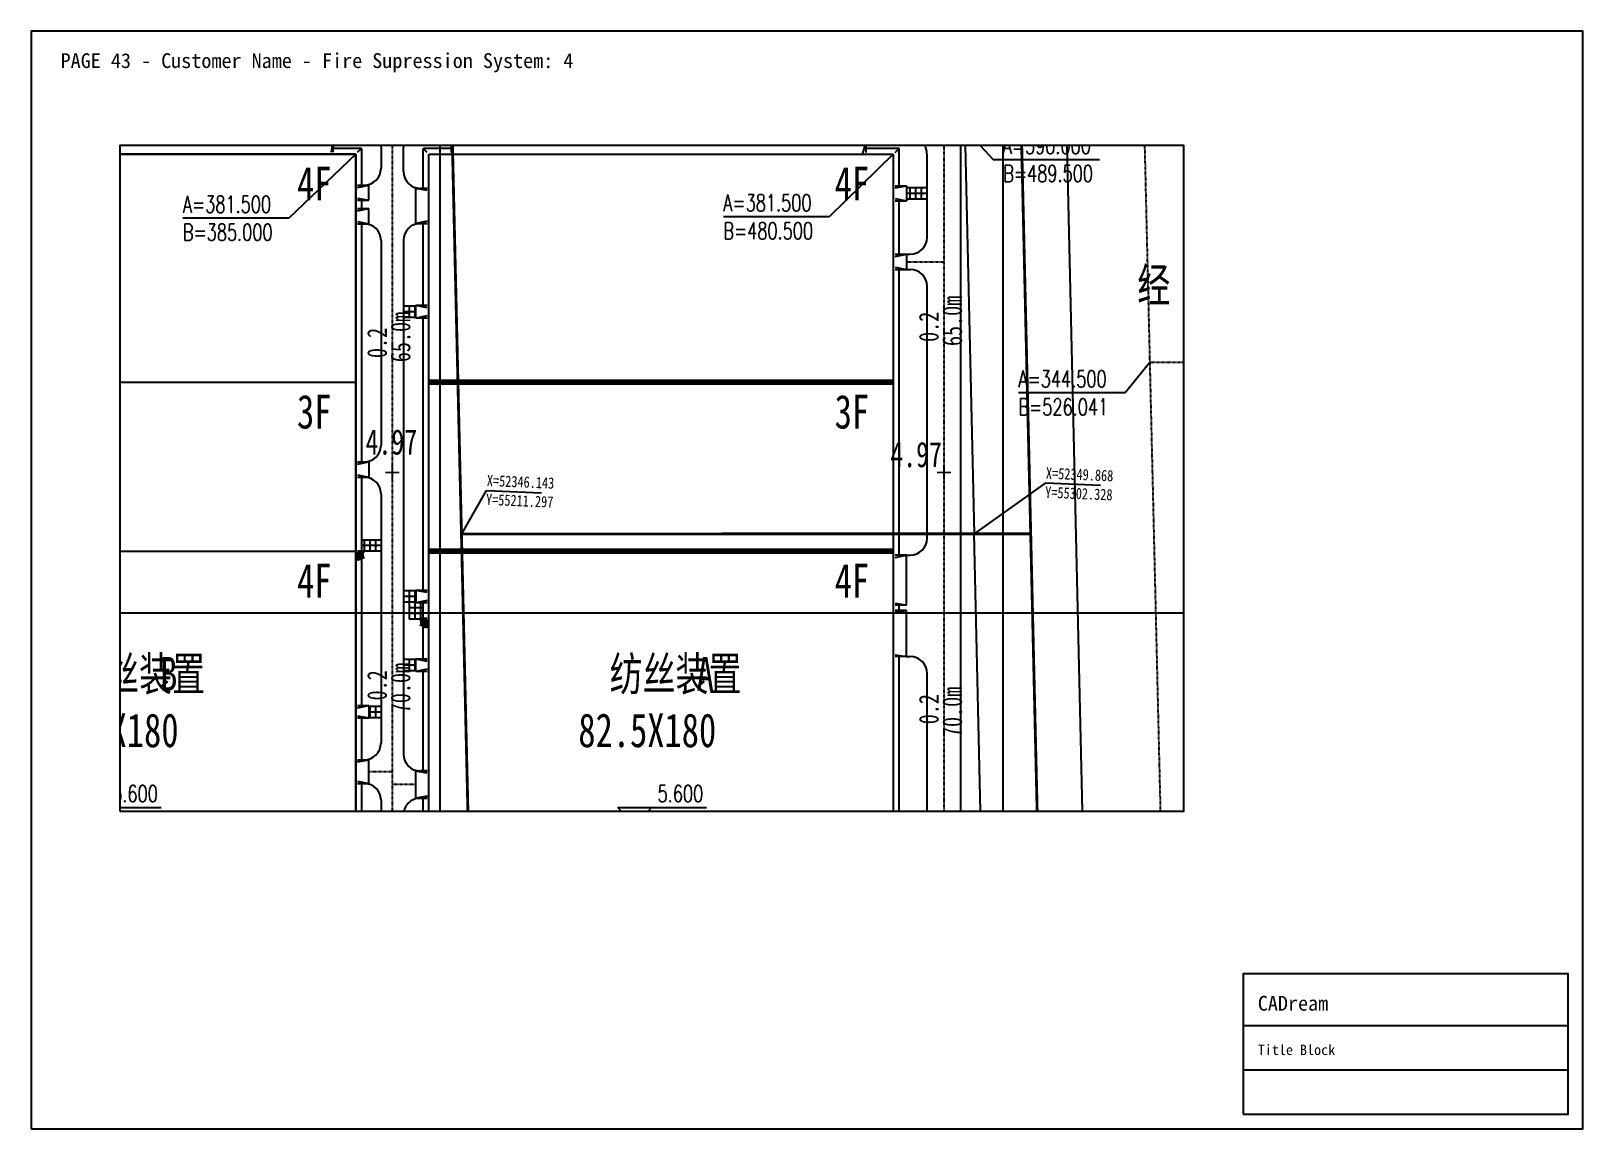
# Paper-space layout 'Layout1' of a CAD drawing. Header units: metres, sheet in millimetres. Extents: x 0 to 420, y 0 to 297.
# The model-space entities are those that its viewports show. They can reach past a viewport. Long polylines and large blocks are cut down to what shows.
import ezdxf

# ---------------------------------------------------------------- set-up
doc = ezdxf.new("R2010")
doc.units = ezdxf.units.M
for name, pattern in [('ACAD_ISO10W100', [18.7, 12, -3, 0.7, -3]), ('DASH', [0.35, 0.25, -0.1]), ('DOTE', [2.42, 2, -0.2, 0.02, -0.2])]:
    doc.linetypes.add(name, pattern=pattern)
for name, color, linetype in [('DIM_COOR', 3, 'CONTINUOUS'), ('DIM_ELEV', 3, 'CONTINUOUS'), ('DIM_SYMB', 3, 'CONTINUOUS'), ('DL', 7, 'CONTINUOUS'), ('DOTE', 1, 'DOTE'), ('PUB_TEXT', 7, 'CONTINUOUS'), ('road', 2, 'CONTINUOUS'), ('SHEET_BORDER', 8, 'Continuous'), ('SHEET_TEXT', 5, 'Continuous'), ('SHEET_TITLEBLOCK', 7, 'Continuous'), ('SHEET_VIEWPORT_FRAME', 6, 'Continuous'), ('方格网', 6, 'CONTINUOUS'), ('选址蓝线', 5, 'CONTINUOUS'), ('道路HK', 1, 'CONTINUOUS')]:
    doc.layers.add(name, color=color, linetype=linetype)
doc.styles.add('_TCH_DIM', font='SIMPLEX', dxfattribs={"bigfont": 'GBCBIG'})
doc.styles.add('HZ', font='txt', dxfattribs={"width": 0.75})

# ---------------------------------------------------------------- blocks, each defined once
blk = doc.blocks.new('CADREAM_TITLEBLOCK_V1')
at = {"layer": 'SHEET_TITLEBLOCK'}
for p, q in [((0, 24), (88, 24)), ((0, 12), (88, 12))]:
    blk.add_line(p, q, dxfattribs=at)
blk.add_lwpolyline([(0, 0), (88, 0), (88, 38), (0, 38)], close=True, dxfattribs=at)
for s, height, p in [('CADream', 4, (4, 28)), ('Title Block', 2.8, (4, 16))]:
    blk.add_text(s, height=height, dxfattribs=at).set_placement(p)
blk = doc.blocks.new('A$C2C871FF8')
for p, q in [((14.18, 197.53), (14.18, 199.53)), ((14.18, 199.53), (87.86, 199.53)), ((14.51, 197.53), (14.18, 199.53)), ((87.23, 197.12), (87.86, 199.53)), ((87.86, 197.53), (87.86, 199.53)), ((9.16, 191.13), (9.16, 198.23)), ((9.86, 197.53), (9.16, 198.23)), ((14.18, 198.23), (9.21, 198.23)), ((93.71, 198.23), (87.86, 198.23)), ((93.01, 197.53), (93.71, 198.23)), ((93.71, 191.61), (93.71, 198.23)), ((7.86, 184.91), (7.86, 191.13)), ((7.86, 191.13), (9.86, 191.13)), ((9.86, 190.73), (7.86, 191.13)), ((93.01, 191.61), (95.01, 191.61)), ((93.01, 191.21), (95.01, 191.61)), ((95.01, 191.61), (95.01, 188.91)), ((93.01, 189.31), (95.01, 188.91)), ((93.01, 188.91), (95.01, 188.91)), ((93.71, 179.43), (93.71, 188.91)), ((9.86, 185.31), (7.86, 184.91)), ((7.86, 184.91), (9.86, 184.91)), ((9.16, 170.31), (9.16, 184.91)), ((93.01, 179.43), (95.01, 179.43)), ((93.01, 179.03), (95.01, 179.43)), ((95.01, 179.43), (95.01, 176.73)), ((93.01, 177.13), (95.01, 176.73)), ((93.01, 176.73), (95.01, 176.73)), ((93.71, 126.01), (93.71, 176.73)), ((9.86, 170.31), (7.86, 170.31)), ((9.86, 169.91), (7.86, 170.31)), ((7.86, 168.11), (7.86, 170.31)), ((9.86, 168.51), (7.86, 168.11)), ((9.86, 168.11), (7.86, 168.11)), ((9.16, 119.76), (9.16, 168.11)), ((95.01, 126.01), (93.01, 126.01)), ((93.01, 125.61), (95.01, 126.01)), ((95.01, 117.11), (95.01, 126.01)), ((7.86, 119.76), (7.86, 117.56)), ((9.86, 119.76), (7.86, 119.76)), ((9.86, 119.36), (7.86, 119.76)), ((9.86, 117.96), (7.86, 117.56)), ((9.86, 117.56), (7.86, 117.56)), ((9.16, 114.74), (9.16, 117.56)), ((93.01, 117.51), (95.01, 117.11)), ((95.01, 117.11), (93.01, 117.11)), ((95.01, 116.21), (93.01, 116.21)), ((93.01, 115.93), (95.01, 116.21)), ((93.71, 116.21), (93.71, 117.11)), ((95.01, 108.01), (95.01, 116.21)), ((9.34, 113.29), (8.59, 113.63)), ((8.71, 114.39), (8.71, 114.74)), ((9.86, 114.74), (8.71, 114.74)), ((8.81, 114.39), (8.71, 114.39)), ((9.81, 114.49), (8.81, 114.49)), ((8.81, 113.53), (8.81, 114.49)), ((9.81, 114.49), (8.81, 114.49)), ((8.86, 113.51), (8.86, 114.49)), ((9.76, 114.3), (8.86, 114.3)), ((9.76, 114.05), (8.86, 114.05)), ((9.76, 113.8), (8.86, 113.8)), ((9.76, 113.55), (8.86, 113.55)), ((9.16, 107.56), (9.16, 113.38)), ((9.76, 113.3), (9.33, 113.3)), ((9.81, 113.09), (9.43, 113.25)), ((9.76, 113.11), (9.76, 114.49)), ((9.81, 113.09), (9.81, 114.49)), ((9.86, 114.39), (9.81, 114.39)), ((9.86, 107.56), (7.86, 107.56)), ((9.86, 107.16), (7.86, 107.56)), ((7.86, 105.36), (7.86, 107.56)), ((93.01, 108.33), (95.01, 108.01)), ((95.01, 108.01), (93.01, 108.01)), ((93.71, 63.46), (93.71, 108.01)), ((9.86, 105.76), (7.86, 105.36)), ((9.86, 105.36), (7.86, 105.36)), ((9.16, 87.68), (9.16, 105.36)), ((9.86, 87.68), (7.86, 87.68)), ((9.86, 87.33), (7.86, 87.68)), ((7.86, 82.88), (7.86, 87.68)), ((9.86, 83.22), (7.86, 82.88)), ((7.86, 82.88), (9.86, 82.88)), ((9.16, 55.88), (9.16, 82.88))]:
    blk.add_line(p, q)
at = {"linetype": 'DASH', "ltscale": 1000}
for p, q in [((9.81, 114.49), (9.76, 114.49)), ((7.76, 107.56), (9.86, 107.56))]:
    blk.add_line(p, q, dxfattribs=at)
blk.add_lwpolyline([(9.43, 113.25), (9.5, 113.28), (9.23, 113.26), (9.34, 113.29)])
at = {"layer": 'DOTE', "linetype": 'ACAD_ISO10W100', "ltscale": 200}
blk.add_line((10.18, 17.21), (10.18, 195.67), dxfattribs=at)
blk = doc.blocks.new('A$C10801FB6')
for p, q in [((84.37, 202.72), (7.96, 202.72)), ((84.05, 200.72), (84.37, 202.72)), ((84.37, 200.72), (84.37, 202.72)), ((89.4, 201.42), (84.37, 201.42)), ((88.7, 200.72), (89.4, 201.42)), ((89.4, 201.42), (89.4, 194.89)), ((88.7, 194.89), (90.7, 194.89)), ((88.7, 194.49), (90.7, 194.89)), ((90.7, 192.19), (90.7, 194.89)), ((88.7, 192.59), (90.7, 192.19)), ((88.7, 192.19), (90.7, 192.19)), ((88.7, 190.74), (90.7, 190.74)), ((88.7, 190.34), (90.7, 190.74)), ((89.4, 192.19), (89.4, 190.74)), ((90.7, 188.04), (90.7, 190.74)), ((88.7, 188.44), (90.7, 188.04)), ((88.7, 188.04), (90.7, 188.04)), ((89.4, 188.04), (89.4, 145.74)), ((88.7, 145.74), (90.7, 145.74)), ((88.7, 145.34), (90.7, 145.74)), ((88.7, 143.44), (90.7, 143.04)), ((90.7, 145.74), (90.7, 143.04)), ((88.7, 143.04), (90.7, 143.04)), ((89.4, 143.04), (89.4, 129.94)), ((88.7, 129.94), (89.8, 129.94)), ((88.7, 129.69), (89.7, 129.69)), ((88.7, 129.69), (89.7, 129.69)), ((88.7, 128.3), (88.7, 129.69)), ((88.75, 128.32), (88.75, 129.69)), ((89.65, 128.71), (89.65, 129.69)), ((89.7, 128.74), (89.7, 129.69)), ((89.7, 129.59), (89.8, 129.59)), ((89.8, 129.59), (89.8, 129.94)), ((88.7, 128.3), (89.07, 128.46)), ((88.75, 129.51), (89.65, 129.51)), ((88.75, 129.26), (89.65, 129.26)), ((88.75, 129.01), (89.65, 129.01)), ((88.75, 128.76), (89.65, 128.76)), ((88.75, 128.5), (89.17, 128.5)), ((89.16, 128.5), (89.92, 128.83)), ((89.4, 128.6), (89.4, 102.49)), ((88.7, 102.49), (90.7, 102.49)), ((88.7, 102.09), (90.7, 102.49)), ((90.7, 102.49), (90.7, 100.29)), ((88.7, 100.69), (90.7, 100.29)), ((88.7, 100.29), (90.7, 100.29)), ((89.4, 100.29), (89.4, 92.87)), ((88.7, 92.87), (90.7, 92.87)), ((88.7, 92.47), (90.7, 92.87)), ((90.7, 88.67), (90.7, 92.87)), ((88.7, 89.07), (90.7, 88.67)), ((88.7, 88.67), (90.7, 88.67)), ((89.4, 88.67), (89.4, 63.69))]:
    blk.add_line(p, q)
at = {"linetype": 'DASH', "ltscale": 1000}
blk.add_line((88.7, 129.69), (88.75, 129.69), dxfattribs=at)
blk.add_lwpolyline([(89.07, 128.46), (89, 128.49), (89.27, 128.46), (89.16, 128.5)])
at = {"layer": 'DOTE', "linetype": 'ACAD_ISO10W100', "ltscale": 200}
for p, q in [((88.37, 200.39), (3.87, 200.39)), ((88.37, 20.39), (88.37, 200.39))]:
    blk.add_line(p, q, dxfattribs=at)

msp = doc.modelspace()

# ---------------------------------------------------------------- linework, layer by layer
at = {"linetype": 'Continuous'}
for p, q in [((507.03, 395.3), (507.3, 383.3)), ((511.3, 383.4), (511.03, 395.39)), ((507.3, 383.3), (511.3, 383.4)), ((397.67, 375.43), (396.5, 375.43)), ((397.67, 369.2), (396.5, 369.2)), ((300.5, 341), (385, 341)), ((300.5, 311), (385, 311))]:
    msp.add_line(p, q, dxfattribs=at)
at = {"linetype": 'Continuous', "flags": 128}
for points, const_width in [([(398, 341), (480.5, 341)], 1), ([(391.5, 326.25), (391.5, 323.75)], 0.3), ([(489.5, 326.25), (489.5, 323.75)], 0.3), ([(390.25, 325), (392.75, 325)], 0.3), ([(488.25, 325), (490.75, 325)], 0.3), ([(398, 311), (480.5, 311)], 1), ([(388.46, 264.52), (389.36, 264.1), (389.36, 262.31), (391.5, 263.18), (393.5, 262.35), (393.5, 264.06), (394.58, 264.53)], 0.3), ([(485.6, 264.52), (486.5, 264.1), (486.5, 262.31), (489.5, 263.18), (492.5, 262.35), (492.5, 264.06), (493.58, 264.53)], 0.3)]:
    msp.add_lwpolyline(points, dxfattribs=dict(at, const_width=const_width))
at = {"layer": 'DIM_COOR', "color": 4, "linetype": 'Continuous'}
for p, q in [((489.5, 390), (498.21, 380.54)), ((385, 381.5), (373.12, 370.11)), ((480.5, 381.5), (469.12, 370.37)), ((498.21, 380.54), (517.13, 380.54)), ((373.12, 370.11), (354.31, 370.11)), ((469.12, 370.37), (450.31, 370.37)), ((526.04, 344.5), (521.65, 339.11)), ((521.65, 339.11), (502.73, 339.11))]:
    msp.add_line(p, q, dxfattribs=at)
at = {"layer": 'DIM_ELEV', "linetype": 'Continuous'}
for p, q in [((334.7, 265.47), (350.46, 265.47)), ((434.57, 262.47), (431.57, 265.47)), ((431.57, 265.47), (447.33, 265.47)), ((434.57, 262.47), (437.57, 265.47))]:
    msp.add_line(p, q, dxfattribs=at)
at = {"layer": 'DIM_SYMB', "linetype": 'Continuous'}
for points in [[(489.5, 356.4, 0, 0, 0), (489.5, 345.33, 0.8, 0, 0), (489.5, 342.33, 0, 0, 0)], [(391.5, 353.54, 0, 0, 0), (391.5, 342.47, 0.8, 0, 0), (391.5, 339.47, 0, 0, 0)], [(386.39, 345.24, 0, 0, 0), (388.01, 341.57, 0.4, 0, 0), (388.61, 340.2, 0, 0, 0)], [(396.61, 345.24, 0, 0, 0), (394.99, 341.57, 0.4, 0, 0), (394.39, 340.2, 0, 0, 0)], [(482.93, 345.24, 0, 0, 0), (484.55, 341.57, 0.4, 0, 0), (485.16, 340.2, 0, 0, 0)], [(386.39, 293.12, 0, 0, 0), (388.01, 296.79, 0.4, 0, 0), (388.61, 298.16, 0, 0, 0)], [(396.61, 293.12, 0, 0, 0), (394.99, 296.79, 0.4, 0, 0), (394.39, 298.16, 0, 0, 0)], [(391.5, 280.21, 0, 0, 0), (391.5, 291.28, 0.8, 0, 0), (391.5, 294.28, 0, 0, 0)], [(489.5, 275.98, 0, 0, 0), (489.5, 287.05, 0.8, 0, 0), (489.5, 290.05, 0, 0, 0)], [(482.93, 279.36, 0, 0, 0), (484.55, 283.03, 0.4, 0, 0), (485.16, 284.4, 0, 0, 0)]]:
    msp.add_lwpolyline(points, format="xyseb", dxfattribs=at)
at = {"layer": 'DL', "color": 7, "linetype": 'Continuous'}
for p, q in [((300.5, 381.5), (385, 381.5)), ((385, 381.5), (385, 198)), ((398, 198), (398, 381.5)), ((398, 381.5), (480.5, 381.5)), ((480.5, 381.5), (480.5, 201.5))]:
    msp.add_line(p, q, dxfattribs=at)
at = {"layer": 'DOTE', "ltscale": 0.01}
for p, q in [((522.5, 494.06), (534.8, -25.68)), ((489.5, 26.5), (489.5, 413)), ((391.5, 410.14), (391.5, 198)), ((482.82, 362.38), (489.5, 362.38)), ((762, 344.5), (526.04, 344.5)), ((387.33, 271.88), (391.5, 271.88)), ((395.67, 269.58), (391.5, 269.58))]:
    msp.add_line(p, q, dxfattribs=at)
at = {"layer": 'DOTE', "linetype": 'DOTE', "ltscale": 0.01, "const_width": 0.5, "flags": 128}
for points in [[(26.19, 286.22), (23.57, 434.45), (400.99, 434.46), (411.28, -8.08), (-14.92, -25.64), (-15.94, 284.57)], [(400.98, 435.19), (502.09, 435.2), (504.9, 314.08), (403.79, 314.07)]]:
    msp.add_lwpolyline(points, close=True, dxfattribs=at)
at = {"layer": 'DOTE', "linetype": 'DOTE', "ltscale": 15, "const_width": 0.5, "flags": 128}
msp.add_lwpolyline([(403.79, 314.07), (504.9, 314.08), (508.4, 163.74), (407.29, 163.73)], close=True, dxfattribs=at)
at = {"layer": 'road', "linetype": 'Continuous'}
for p, q in [((492.5, 157), (492.5, 395)), ((475.68, 383.83), (475.68, 384)), ((389.5, 382.75), (389.5, 379)), ((393.5, 378.43), (393.5, 382.75)), ((486.5, 366.73), (486.5, 381)), ((385.33, 376), (386.5, 376)), ((482.82, 375.55), (486.5, 375.55)), ((483.5, 373.55), (483.5, 375.55)), ((484.5, 373.55), (484.5, 375.55)), ((485.5, 373.55), (485.5, 375.55)), ((482.82, 374.55), (486.5, 374.55)), ((482.82, 373.55), (486.5, 373.55)), ((385.33, 369.15), (386.5, 369.15)), ((389.5, 366.15), (389.5, 329.85)), ((393.5, 366.2), (393.5, 274.98)), ((482.82, 363.73), (483.5, 363.73)), ((482.82, 361.03), (483.5, 361.03)), ((486.5, 313.3), (486.5, 358.03)), ((395.67, 354.5), (393.5, 354.5)), ((395.67, 353.5), (393.5, 353.5)), ((394.5, 354.5), (394.5, 352.5)), ((395.5, 354.5), (395.5, 352.5)), ((395.67, 352.5), (393.5, 352.5)), ((385.33, 326.85), (386.5, 326.85)), ((385.33, 324.15), (386.5, 324.15)), ((389.5, 321.15), (389.5, 276.98)), ((386.03, 313.05), (389.5, 313.05)), ((386.03, 312.05), (389.5, 312.05)), ((386.5, 313.05), (386.5, 311.05)), ((387.5, 313.05), (387.5, 311.05)), ((388.5, 313.05), (388.5, 311.05)), ((386.03, 311.05), (389.5, 311.05)), ((482.82, 310.3), (483.5, 310.3)), ((395.67, 303.95), (393.5, 303.95)), ((394.5, 303.95), (394.5, 298.95)), ((395.5, 303.95), (395.5, 298.95)), ((395.67, 302.95), (393.5, 302.95)), ((395.67, 301.95), (393.5, 301.95)), ((396.98, 300.95), (394.5, 300.95)), ((396.5, 301.85), (396.5, 298.95)), ((396.98, 299.95), (394.5, 299.95)), ((396.53, 298.95), (394.5, 298.95)), ((482.82, 292.3), (483.5, 292.3)), ((395.67, 291.75), (393.5, 291.75)), ((395.67, 290.75), (393.5, 290.75)), ((395.67, 289.75), (393.5, 289.75)), ((394.5, 291.75), (394.5, 289.75)), ((395.5, 291.75), (395.5, 289.75)), ((486.5, 250.75), (486.5, 289.3)), ((387.33, 283.5), (389.5, 283.5)), ((387.33, 282.5), (389.5, 282.5)), ((387.33, 281.5), (389.5, 281.5)), ((387.5, 283.5), (387.5, 281.5)), ((388.5, 283.5), (388.5, 281.5)), ((385.33, 273.98), (386.5, 273.98)), ((397.67, 271.98), (396.5, 271.98)), ((385.33, 269.78), (386.5, 269.78)), ((389.5, 266.78), (389.5, 247.8)), ((397.67, 267.18), (396.5, 267.18)), ((393.5, 264.18), (393.5, 243.18))]:
    msp.add_line(p, q, dxfattribs=at)
for centre, radius, start, end in [((385.25, 382.75), 4.25, 0, 183.0347), ((397.75, 382.75), 4.25, 0, 180), ((480.5, 381), 6, 0, 90), ((386.5, 379), 3, 270, 0), ((396.5, 378.43), 3, 180, 270), ((386.5, 366.15), 3, 0, 90), ((396.5, 366.2), 3, 90, 180), ((483.5, 366.73), 3, 270, 0), ((483.5, 358.03), 3, 0, 90), ((386.5, 329.85), 3, 270, 0), ((386.5, 321.15), 3, 0, 90), ((483.5, 313.3), 3, 270, 0), ((483.5, 289.3), 3, 0, 90), ((386.5, 276.98), 3, 270, 0), ((396.5, 274.98), 3, 180, 270), ((386.5, 266.78), 3, 0, 90), ((396.5, 264.18), 3, 90, 180)]:
    msp.add_arc(centre, radius, start, end, dxfattribs=at)
at = {"layer": '方格网', "color": 6, "linetype": 'Continuous'}
for p, q in [((400, -54.65), (400, 494.06)), ((500, -54.65), (500, 494.06)), ((850.55, 300), (-76.88, 300))]:
    msp.add_line(p, q, dxfattribs=at)
at = {"layer": '选址蓝线', "color": 5, "linetype": 'Continuous', "flags": 128}
for points in [[(26.19, 286.22), (23.57, 434.45), (400.99, 434.46), (410.7, 16.91), (0, 0), (-0.94, 285.19)], [(407.22, 163.74), (498.33, 163.72), (494.87, 314.06), (403.76, 314.08)]]:
    msp.add_lwpolyline(points, close=True, dxfattribs=at)
at = {"layer": '道路HK', "color": 1, "linetype": 'Continuous', "ltscale": 300}
msp.add_line((511.03, 395.39), (516.55, 157.21), dxfattribs=at)
at = {"layer": '道路HK', "color": 0, "linetype": 'Continuous'}
for p, q in [((494.94, 314.08), (507.54, 323.08)), ((517.31, 322.69), (507.54, 323.08)), ((403.83, 314.06), (408.24, 321.77)), ((408.24, 321.77), (418.01, 321.37))]:
    msp.add_line(p, q, dxfattribs=at)
at = {"layer": '道路HK', "color": 5, "linetype": 'Continuous', "flags": 128}
msp.add_lwpolyline([(403.79, 314.07), (494.9, 314.08), (492.32, 425.2), (401.21, 425.19)], close=True, dxfattribs=at)

# ---------------------------------------------------------------- block references
at = {"linetype": 'Continuous'}
for name, p in [('A$C10801FB6', (296.63, 181.11)), ('A$C2C871FF8', (387.82, 184.29))]:
    msp.add_blockref(name, p, dxfattribs=at)

# ---------------------------------------------------------------- texts
at = {"layer": 'PUB_TEXT', "linetype": 'Continuous', "style": '_TCH_DIM', "width": 0.705882}
for s, p in [('A=390.000', (499.93, 381.54)), ('B=489.500', (500.03, 376.57)), ('A=381.500', (354.31, 371.11)), ('A=381.500', (450.31, 371.37)), ('B=385.000', (354.31, 366.14)), ('B=480.500', (450.31, 366.4)), ('A=344.500', (502.73, 340.11)), ('B=526.041', (502.73, 335.13)), ('5.600', (341.76, 266.48)), ('5.600', (438.63, 266.48))]:
    msp.add_text(s, height=2.975, dxfattribs=at).set_placement(p)
at = {"layer": 'PUB_TEXT', "linetype": 'Continuous', "width": 0.75}
for s, height, p in [('4F', 6, (374.58, 373.28)), ('4F', 6, (470.08, 373.28)), ('经', 6, (523.84, 355.29)), ('3F', 6, (374.58, 332.78)), ('3F', 6, (470.08, 332.78)), ('4.97', 4.5, (386.75, 328.15)), ('4.97', 4.5, (479.96, 325.93)), ('4F', 6, (374.58, 302.78)), ('4F', 6, (470.08, 302.78)), ('纺丝装置', 6, (334.84, 286.23)), ('B', 6, (350.27, 286.23)), ('纺丝装置', 6, (430.12, 286.23)), ('A', 6, (445.55, 286.23)), ('84.5X180', 6, (329.05, 276.22)), ('82.5X180', 6, (424.55, 276.22))]:
    msp.add_text(s, height=height, dxfattribs=at).set_placement(p)
for s, p in [('65.0m', (492.71, 347.43)), ('65.0m', (394.71, 344.57)), ('0.2', (488.54, 348.16)), ('0.2', (390.54, 345.3)), ('0.2', (390.54, 284.51)), ('70.0m', (394.71, 282.24)), ('70.0m', (492.71, 278.01)), ('0.2', (488.54, 280.28))]:
    msp.add_text(s, height=3.5, rotation=90, dxfattribs=at).set_placement(p)
at = {"layer": '道路HK', "color": 0, "linetype": 'Continuous', "style": 'HZ', "width": 0.8}
for s, p in [('X=52349.868', (507.57, 323.88)), ('X=52346.143', (408.27, 322.57)), ('Y=55211.297', (408.11, 319.22)), ('Y=55302.328', (507.43, 320.5))]:
    msp.add_text(s, height=2, rotation=357.6702, dxfattribs=at).set_placement(p)

psp = doc.layouts.get("Layout1")

# ---------------------------------------------------------------- linework, layer by layer
at = {"layer": 'SHEET_BORDER'}
psp.add_lwpolyline([(0, 0), (420, 0), (420, 297), (0, 297)], close=True, dxfattribs=at)
at = {"layer": 'SHEET_VIEWPORT_FRAME'}
psp.add_lwpolyline([(24, 86), (312, 86), (312, 266), (24, 266)], close=True, dxfattribs=at)

# ---------------------------------------------------------------- block references
at = {"layer": 'SHEET_TITLEBLOCK'}
psp.add_blockref('CADREAM_TITLEBLOCK_V1', (328, 4), dxfattribs=at)

# ---------------------------------------------------------------- texts
at = {"layer": 'SHEET_TEXT'}
psp.add_text('PAGE 43 - Customer Name - Fire Supression System: 4', height=4, dxfattribs=at).set_placement((8, 287))

# ---------------------------------------------------------------- viewports
at = {"layer": 'SHEET_VIEWPORT_FRAME'}
psp.add_viewport(center=(168, 176), size=(288, 180), view_center_point=(437.6, 323.94), view_height=118.1384, dxfattribs=at)

doc.saveas('drawing.dxf')
